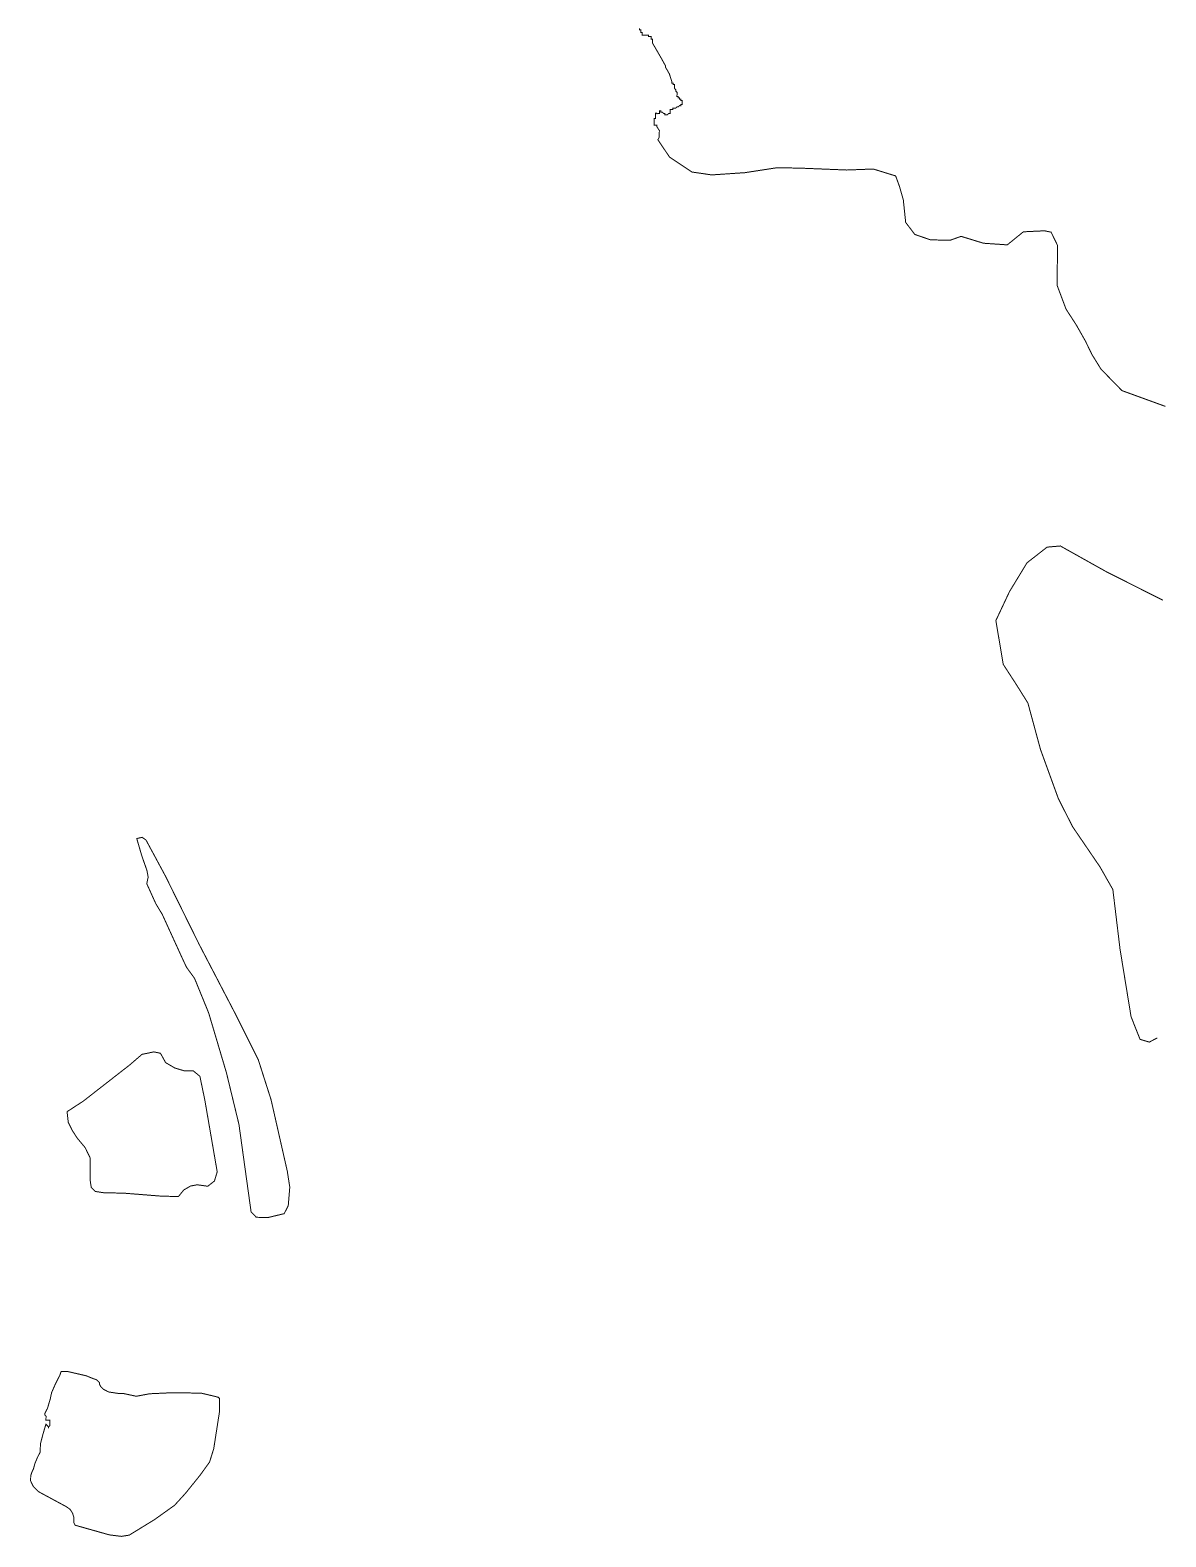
# Model space of a CAD drawing. Header units: metres. Extents: x 257673 to 289848, y 2129691 to 2228029.
# Drawn here: x 273387 to 276801, y 2139122 to 2143651 of the extents above; entities that cross this region are included whole.
import ezdxf

# ---------------------------------------------------------------- set-up
doc = ezdxf.new("R2010")
doc.units = ezdxf.units.M
doc.header["$MEASUREMENT"] = 0
doc.layers.add('HAZARDS LINE', color=1, linetype='Continuous')

msp = doc.modelspace()

# ---------------------------------------------------------------- linework, layer by layer
at = {"layer": 'HAZARDS LINE', "lineweight": 18}
msp.add_lwpolyline([(276799.7, 2142520, 2.98, 2.98, 0), (276669, 2142567.5, 2.98, 2.98, 0), (276606.2, 2142632, 2.98, 2.98, 0), (276578.9, 2142676.1, 2.98, 2.98, 0), (276559.5, 2142716.1, 2.98, 2.98, 0), (276532.3, 2142764.2, 2.98, 2.98, 0), (276501.1, 2142812.4, 2.98, 2.98, 0), (276474.1, 2142884.3, 2.98, 2.98, 0), (276475.7, 2143003.7, 2.98, 2.98, 0), (276456.3, 2143043.7, 2.98, 2.98, 0), (276436.5, 2143047.9, 2.98, 2.98, 0), (276372.8, 2143044.8, 2.98, 2.98, 0), (276324.5, 2143005.6, 2.98, 2.98, 0), (276253, 2143010.5, 2.98, 2.98, 0), (276185.6, 2143031.2, 2.98, 2.98, 0), (276153.6, 2143019.7, 2.98, 2.98, 0), (276094, 2143020.5, 2.98, 2.98, 0), (276046.5, 2143037, 2.98, 2.98, 0), (276019.1, 2143073.2, 2.98, 2.98, 0), (276012, 2143140.9, 2.98, 2.98, 0), (276000.6, 2143180.8, 2.98, 2.98, 0), (275989, 2143212.8, 2.98, 2.98, 0), (275921.7, 2143233.6, 2.98, 2.98, 0), (275842.1, 2143230.6, 2.98, 2.98, 0), (275698.9, 2143236.4, 2.98, 2.98, 0), (275631.3, 2143237.3, 2.98, 2.98, 0), (275535.6, 2143222.6, 2.98, 2.98, 0), (275436.1, 2143215.9, 2.98, 2.98, 0), (275376.5, 2143224.6, 2.98, 2.98, 0), (275309.5, 2143269.3, 2.98, 2.98, 0), (275274.3, 2143321.4, 2.98, 2.98, 0), (275278.4, 2143329.3, 2.98, 2.98, 0), (275278.7, 2143349.2, 2.98, 2.98, 0), (275270.9, 2143361.3, 2.98, 2.98, 0), (275270.9, 2143365.2, 2.98, 2.98, 0), (275263, 2143365.3, 2.98, 2.98, 0), (275263.2, 2143385.2, 2.98, 2.98, 0), (275267.2, 2143385.2, 2.98, 2.98, 0), (275267.4, 2143401.1, 2.98, 2.98, 0), (275279.3, 2143400.9, 2.98, 2.98, 0), (275279.4, 2143408.9, 2.98, 2.98, 0), (275283.4, 2143408.9, 2.98, 2.98, 0), (275283.4, 2143404.9, 2.98, 2.98, 0), (275287.3, 2143404.8, 2.98, 2.98, 0), (275291.3, 2143400.8, 2.98, 2.98, 0), (275295.2, 2143400.7, 2.98, 2.98, 0), (275295.2, 2143396.8, 2.98, 2.98, 0), (275303.2, 2143396.7, 2.98, 2.98, 0), (275307.2, 2143400.6, 2.98, 2.98, 0), (275311.2, 2143400.5, 2.98, 2.98, 0), (275311.3, 2143412.5, 2.98, 2.98, 0), (275319.3, 2143412.4, 2.98, 2.98, 0), (275319.3, 2143416.3, 2.98, 2.98, 0), (275327.3, 2143416.2, 2.98, 2.98, 0), (275331.3, 2143420.2, 2.98, 2.98, 0), (275335.3, 2143420.1, 2.98, 2.98, 0), (275339.3, 2143424.1, 2.98, 2.98, 0), (275343.3, 2143424, 2.98, 2.98, 0), (275343.3, 2143428, 2.98, 2.98, 0), (275347.3, 2143427.9, 2.98, 2.98, 0), (275347.5, 2143439.9, 2.98, 2.98, 0), (275343.5, 2143439.9, 2.98, 2.98, 0), (275343.5, 2143443.9, 2.98, 2.98, 0), (275339.6, 2143443.9, 2.98, 2.98, 0), (275339.6, 2143447.9, 2.98, 2.98, 0), (275335.6, 2143448, 2.98, 2.98, 0), (275335.7, 2143451.9, 2.98, 2.98, 0), (275331.7, 2143452, 2.98, 2.98, 0), (275331.9, 2143463.9, 2.98, 2.98, 0), (275327.9, 2143468, 2.98, 2.98, 0), (275328, 2143471.9, 2.98, 2.98, 0), (275324.1, 2143476, 2.98, 2.98, 0), (275324.2, 2143487.9, 2.98, 2.98, 0), (275320.2, 2143488, 2.98, 2.98, 0), (275320.3, 2143491.9, 2.98, 2.98, 0), (275316.3, 2143492, 2.98, 2.98, 0), (275316.4, 2143496, 2.98, 2.98, 0), (275308.7, 2143519.9, 2.98, 2.98, 0), (275297, 2143540, 2.98, 2.98, 0), (275297.1, 2143544, 2.98, 2.98, 0), (275281.5, 2143572, 2.98, 2.98, 0), (275258.2, 2143612.1, 2.98, 2.98, 0), (275258.3, 2143624, 2.98, 2.98, 0), (275254.3, 2143624.1, 2.98, 2.98, 0), (275254.4, 2143632, 2.98, 2.98, 0), (275246.5, 2143632.1, 2.98, 2.98, 0), (275246.5, 2143636.1, 2.98, 2.98, 0), (275226.7, 2143636.4, 2.98, 2.98, 0), (275226.8, 2143644.3, 2.98, 2.98, 0), (275222.8, 2143644.4, 2.98, 2.98, 0), (275222.9, 2143652.3, 2.98, 2.98, 0), (275218.9, 2143652.4, 2.98, 2.98, 0), (275219, 2143656.4, 2.98, 2.98, 0)], format="xyseb", dxfattribs=at)
at = {"layer": 'HAZARDS LINE', "lineweight": 0, "const_width": 2.98}
for points in [[(275271.3, 2143397.1), (275271.4, 2143401)], [(273738, 2141085.1), (273765.1, 2141025.1), (273784.5, 2140993), (273850.3, 2140848.9), (273858.1, 2140832.9), (273881.5, 2140800.8), (273924, 2140696.8), (273977.4, 2140517), (274015.1, 2140361.4), (274051.6, 2140098.3), (274067.3, 2140082.2), (274103.1, 2140081.7), (274150.9, 2140093.1), (274163.2, 2140116.8), (274167.9, 2140172.4), (274160.5, 2140220.3), (274111.6, 2140435.7), (274073.3, 2140555.6), (274011.3, 2140679.7), (274007.4, 2140687.7), (273894.8, 2140904), (273794, 2141108.3), (273735.7, 2141216.4), (273723.9, 2141224.5), (273707.9, 2141220.8), (273723.1, 2141168.8), (273738.5, 2141124.9), (273742.2, 2141104.9)], [(273513.7, 2140343.9), (273502, 2140368), (273498.5, 2140399.8), (273546.6, 2140431), (273687.3, 2140540.7), (273723.5, 2140572), (273759.4, 2140579.5), (273779.2, 2140575.3), (273794.7, 2140547.2), (273822.4, 2140531), (273850.1, 2140522.7), (273878, 2140522.3), (273897.7, 2140506.1), (273912.6, 2140434.3), (273949.7, 2140219), (273941.4, 2140191.2), (273921.3, 2140175.6), (273889.5, 2140180), (273869.6, 2140176.2), (273849.5, 2140164.6), (273833.4, 2140144.9), (273785.6, 2140145.5), (273666.4, 2140155), (273610.7, 2140155.7), (273582.9, 2140160), (273571.1, 2140172.1), (273567.5, 2140196), (273568.3, 2140259.7), (273552.8, 2140291.7), (273529.3, 2140319.9)], [(273500.6, 2139618.5), (273484.6, 2139618.7), (273480.7, 2139618.7), (273476.5, 2139606.8), (273464.3, 2139583.1), (273452, 2139555.4), (273447.8, 2139535.6), (273439.5, 2139507.8), (273435.4, 2139499.9), (273431.3, 2139492), (273431.3, 2139488), (273435.2, 2139484), (273435, 2139472.1), (273439, 2139472), (273443, 2139472), (273447, 2139471.9), (273446.9, 2139464), (273446.8, 2139460), (273446.8, 2139456), (273442.7, 2139452.1), (273442.7, 2139448.1), (273442.7, 2139452.1), (273438.8, 2139456.1), (273434.9, 2139460.2), (273426.6, 2139432.4), (273418.2, 2139400.7), (273417.9, 2139376.8), (273409.7, 2139361), (273401.5, 2139341.2), (273397.3, 2139325.4), (273393.3, 2139317.4), (273389.1, 2139305.6), (273388.9, 2139289.6), (273392.8, 2139281.6), (273396.7, 2139273.6), (273412.4, 2139257.5), (273495.4, 2139212.7), (273507.2, 2139204.6), (273515, 2139192.5), (273518.8, 2139180.6), (273518.6, 2139164.6), (273522.5, 2139156.6), (273625.6, 2139127.5), (273661.3, 2139123), (273685.2, 2139126.7), (273761.4, 2139173.5), (273821.6, 2139216.5), (273853.9, 2139251.9), (273898.4, 2139307), (273926.7, 2139346.4), (273939.2, 2139386.1), (273956.5, 2139497.2), (273957, 2139537), (273953.1, 2139541.1), (273937.2, 2139545.2), (273901.5, 2139553.6), (273814, 2139554.8), (273746.3, 2139551.7), (273726.4, 2139547.9), (273706.5, 2139544.2), (273666.8, 2139552.7), (273650.9, 2139552.9), (273623.1, 2139557.2), (273607.3, 2139565.4), (273599.4, 2139573.4), (273595.6, 2139581.4), (273595.6, 2139585.4), (273587.8, 2139593.5), (273575.9, 2139597.6), (273556.1, 2139605.8)]]:
    msp.add_lwpolyline(points, close=True, dxfattribs=at)
msp.add_lwpolyline([(276775.4, 2140621.6), (276751.3, 2140608.9), (276723.6, 2140617.2), (276696.6, 2140685.2), (276663.4, 2140888.5), (276641.8, 2141067.8), (276602.9, 2141136), (276520.9, 2141256.4), (276478.2, 2141340.5), (276424.4, 2141488.4), (276386.5, 2141628.1), (276351.4, 2141684.3), (276312.4, 2141744.5), (276290.2, 2141876.1), (276331.1, 2141963.1), (276383.9, 2142049.9), (276444.2, 2142096.9), (276484, 2142100.4), (276622.2, 2142023), (276792.2, 2141937.3)], dxfattribs=at)

doc.saveas('drawing.dxf')
